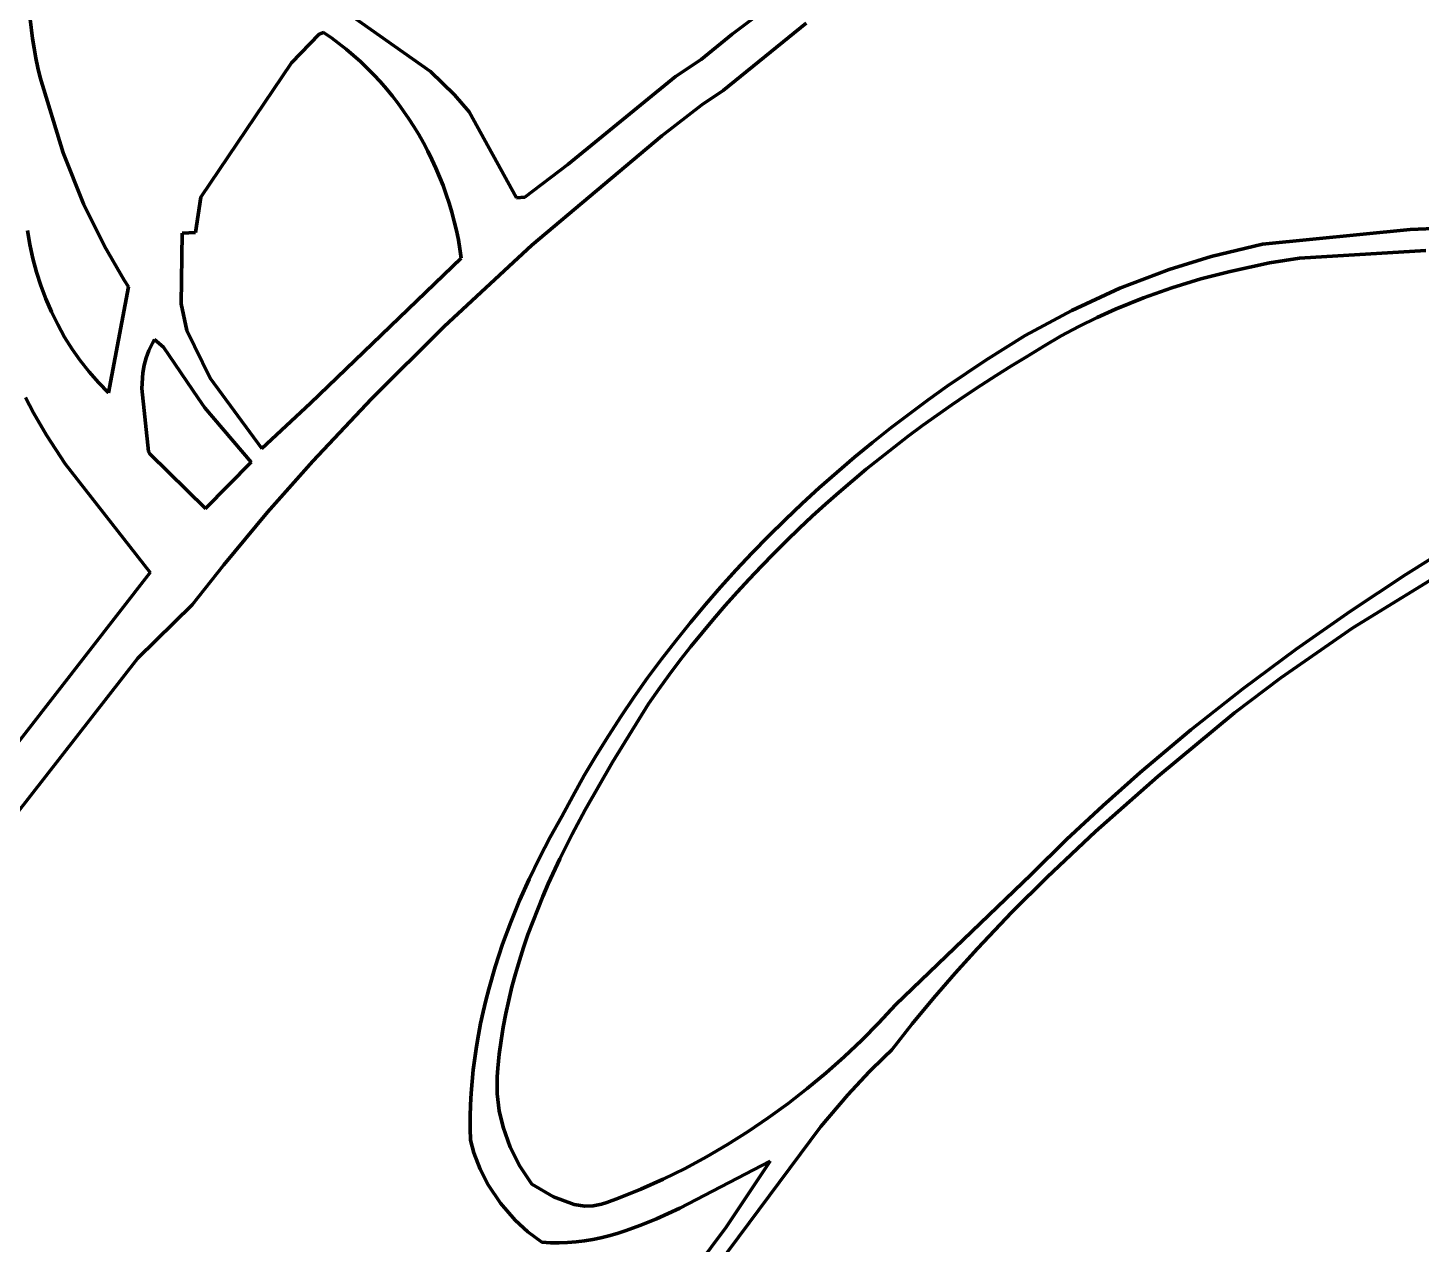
# Model space of a CAD drawing. Header units: millimetres. Extents: x 0 to 15.3, y 0 to 17.7.
# Drawn here: x 8.912 to 10.827, y 7.259 to 8.929 of the extents above; entities that cross this region are included whole.
import ezdxf

# ---------------------------------------------------------------- set-up
doc = ezdxf.new("R2010")
doc.units = ezdxf.units.MM
doc.layers.add('color#0a0a0aff', color=7, linetype='CONTINUOUS', lineweight=100)
doc.layers.add('color#ffffffff', color=7, linetype='CONTINUOUS', lineweight=100)

msp = doc.modelspace()

# ---------------------------------------------------------------- linework, layer by layer
at = {"layer": 'color#0a0a0aff'}
for p, q in [((8.9189, 8.9142), (8.9158, 8.941)), ((9.3467, 8.9528), (9.4658, 8.8689)), ((9.8804, 8.9201), (9.9243, 8.9532)), ((9.3188, 8.9225), (9.3126, 8.9204)), ((9.3295, 8.9152), (9.3188, 8.9225)), ((9.9821, 8.9354), (9.8678, 8.8431)), ((8.921, 8.9009), (8.9189, 8.9142)), ((9.3126, 8.9204), (9.2748, 8.8808)), ((9.3399, 8.9075), (9.3295, 8.9152)), ((9.35, 8.8995), (9.3399, 8.9075)), ((9.8375, 8.8856), (9.8804, 8.9201)), ((8.9234, 8.8875), (8.921, 8.9009)), ((8.9261, 8.8742), (8.9234, 8.8875)), ((9.3599, 8.8912), (9.35, 8.8995)), ((9.3695, 8.8826), (9.3599, 8.8912)), ((9.8022, 8.862), (9.8375, 8.8856)), ((8.9292, 8.8609), (8.9261, 8.8742)), ((9.2748, 8.8808), (9.1501, 8.6964)), ((9.3788, 8.8737), (9.3695, 8.8826)), ((9.3878, 8.8645), (9.3788, 8.8737)), ((9.3966, 8.8551), (9.3878, 8.8645)), ((9.4658, 8.8689), (9.4989, 8.8371)), ((8.9609, 8.7575), (8.9292, 8.8609)), ((9.4051, 8.8454), (9.3966, 8.8551)), ((9.4133, 8.8354), (9.4051, 8.8454)), ((9.6546, 8.7411), (9.8022, 8.862)), ((9.4212, 8.8252), (9.4133, 8.8354)), ((9.4989, 8.8371), (9.5189, 8.8136)), ((9.8678, 8.8431), (9.8388, 8.8235)), ((9.4288, 8.8148), (9.4212, 8.8252)), ((9.4361, 8.8042), (9.4288, 8.8148)), ((9.5189, 8.8136), (9.5841, 8.6955)), ((9.8388, 8.8235), (9.7834, 8.7808)), ((9.443, 8.7933), (9.4361, 8.8042)), ((9.4497, 8.7823), (9.443, 8.7933)), ((9.4561, 8.7711), (9.4497, 8.7823)), ((9.4621, 8.7596), (9.4561, 8.7711)), ((9.7834, 8.7808), (9.6049, 8.6306)), ((8.989, 8.6872), (8.9609, 8.7575)), ((9.4678, 8.7481), (9.4621, 8.7596)), ((9.4732, 8.7363), (9.4678, 8.7481)), ((9.4783, 8.7245), (9.4732, 8.7363)), ((9.5954, 8.6964), (9.6546, 8.7411)), ((9.483, 8.7124), (9.4783, 8.7245)), ((9.4874, 8.7003), (9.483, 8.7124)), ((9.1501, 8.6964), (9.143, 8.648)), ((9.4914, 8.688), (9.4874, 8.7003)), ((9.5841, 8.6955), (9.5954, 8.6964)), ((9.0177, 8.629), (8.989, 8.6872)), ((9.4951, 8.6757), (9.4914, 8.688)), ((9.4984, 8.6632), (9.4951, 8.6757)), ((9.5014, 8.6507), (9.4984, 8.6632)), ((10.8119, 8.6521), (10.8555, 8.6537)), ((8.9122, 8.6508), (8.9154, 8.6315)), ((9.1245, 8.6471), (9.1231, 8.5498)), ((9.143, 8.648), (9.1245, 8.6471)), ((9.504, 8.638), (9.5014, 8.6507)), ((9.5062, 8.6254), (9.504, 8.638)), ((10.6092, 8.6317), (10.8119, 8.6521)), ((8.9154, 8.6315), (8.9195, 8.6124)), ((9.045, 8.5824), (9.0177, 8.629)), ((9.6049, 8.6306), (9.4845, 8.519)), ((9.5081, 8.6126), (9.5062, 8.6254)), ((10.5386, 8.6149), (10.5974, 8.6293)), ((10.5974, 8.6293), (10.6092, 8.6317)), ((10.8336, 8.6232), (10.6597, 8.6129)), ((8.9195, 8.6124), (8.9245, 8.5935)), ((9.3009, 8.4136), (9.5081, 8.6126)), ((10.4129, 8.5713), (10.4808, 8.597)), ((10.4808, 8.597), (10.5386, 8.6149)), ((10.6188, 8.6061), (10.5646, 8.5946)), ((10.6597, 8.6129), (10.6188, 8.6061)), ((8.9245, 8.5935), (8.9304, 8.575)), ((9.0509, 8.5733), (9.045, 8.5824)), ((10.5243, 8.5841), (10.4846, 8.5719)), ((10.5646, 8.5946), (10.5243, 8.5841)), ((8.9304, 8.575), (8.9372, 8.5567)), ((9.0231, 8.4278), (9.0509, 8.5733)), ((10.3469, 8.541), (10.4129, 8.5713)), ((10.4454, 8.5581), (10.4068, 8.5425)), ((10.4846, 8.5719), (10.4454, 8.5581)), ((8.9372, 8.5567), (8.9449, 8.5389)), ((8.9449, 8.5389), (8.9535, 8.5214)), ((9.1231, 8.5498), (9.1307, 8.5135)), ((10.283, 8.5065), (10.3469, 8.541)), ((10.4068, 8.5425), (10.3816, 8.5311)), ((8.9535, 8.5214), (8.9629, 8.5044)), ((10.3816, 8.5311), (10.3568, 8.5189)), ((8.9629, 8.5044), (8.9732, 8.4879)), ((9.0866, 8.5008), (9.0837, 8.4959)), ((9.0989, 8.4903), (9.0866, 8.5008)), ((9.1307, 8.5135), (9.1628, 8.4479)), ((9.4845, 8.519), (9.3845, 8.4196)), ((10.2557, 8.4897), (10.283, 8.5065)), ((10.3323, 8.5058), (10.3084, 8.4919)), ((10.3568, 8.5189), (10.3323, 8.5058)), ((8.9732, 8.4879), (8.9844, 8.472)), ((9.0789, 8.4861), (9.0751, 8.476)), ((9.0837, 8.4959), (9.0789, 8.4861)), ((9.1463, 8.4203), (9.0989, 8.4903)), ((10.2288, 8.4725), (10.2557, 8.4897)), ((10.3084, 8.4919), (10.2849, 8.4772)), ((8.9844, 8.472), (8.9965, 8.4566)), ((9.0724, 8.4657), (9.0705, 8.4552)), ((9.0751, 8.476), (9.0724, 8.4657)), ((10.2021, 8.4548), (10.2288, 8.4725)), ((10.264, 8.4646), (10.2432, 8.4516)), ((10.2849, 8.4772), (10.264, 8.4646)), ((8.9965, 8.4566), (9.0094, 8.4419)), ((9.0705, 8.4552), (9.069, 8.4338)), ((9.1628, 8.4479), (9.2338, 8.3515)), ((10.1757, 8.4367), (10.2021, 8.4548)), ((10.2432, 8.4516), (10.2226, 8.4384)), ((9.0094, 8.4419), (9.0231, 8.4278)), ((9.069, 8.4338), (9.0781, 8.3473)), ((10.1496, 8.4181), (10.1757, 8.4367)), ((10.2021, 8.4249), (10.1819, 8.4111)), ((10.2226, 8.4384), (10.2021, 8.4249)), ((8.9202, 8.4002), (8.9094, 8.4213)), ((9.1556, 8.4073), (9.1463, 8.4203)), ((9.2191, 8.3326), (9.1556, 8.4073)), ((9.2338, 8.3515), (9.3009, 8.4136)), ((9.3845, 8.4196), (9.3041, 8.3341)), ((10.1238, 8.3991), (10.1496, 8.4181)), ((10.1819, 8.4111), (10.1618, 8.3971)), ((8.9379, 8.3696), (8.9202, 8.4002)), ((10.0984, 8.3796), (10.1238, 8.3991)), ((10.1618, 8.3971), (10.1419, 8.3828)), ((8.9638, 8.33), (8.9379, 8.3696)), ((10.0732, 8.3597), (10.0984, 8.3796)), ((10.1222, 8.3682), (10.1027, 8.3533)), ((10.1419, 8.3828), (10.1222, 8.3682)), ((9.0781, 8.3473), (9.0801, 8.3441)), ((10.0485, 8.3393), (10.0732, 8.3597)), ((10.1027, 8.3533), (10.0834, 8.3381)), ((9.0806, 8.1808), (8.9638, 8.33)), ((9.0801, 8.3441), (9.1566, 8.2688)), ((9.1566, 8.2688), (9.2191, 8.3326)), ((9.3041, 8.3341), (9.2419, 8.2637)), ((10.024, 8.3185), (10.0485, 8.3393)), ((10.0834, 8.3381), (10.0644, 8.3227)), ((10, 8.2973), (10.024, 8.3185)), ((10.0644, 8.3227), (10.0455, 8.307)), ((9.9764, 8.2756), (10, 8.2973)), ((10.0269, 8.291), (10.0085, 8.2748)), ((10.0455, 8.307), (10.0269, 8.291)), ((11.057, 8.3044), (10.7329, 8.1051)), ((9.9531, 8.2535), (9.9764, 8.2756)), ((10.0085, 8.2748), (9.9904, 8.2583)), ((10.806, 8.1781), (10.9694, 8.2817)), ((9.2419, 8.2637), (9.1817, 8.1917)), ((9.9303, 8.231), (9.9531, 8.2535)), ((9.9904, 8.2583), (9.9725, 8.2416)), ((9.9725, 8.2416), (9.9548, 8.2246)), ((9.9079, 8.2081), (9.9303, 8.231)), ((9.9548, 8.2246), (9.9375, 8.2073)), ((9.8859, 8.1847), (9.9079, 8.2081)), ((9.9375, 8.2073), (9.9204, 8.1898)), ((8.7826, 7.7984), (9.0806, 8.1808)), ((9.1817, 8.1917), (9.1381, 8.1365)), ((9.8644, 8.161), (9.8859, 8.1847)), ((9.9204, 8.1898), (9.9035, 8.172)), ((10.7299, 8.1279), (10.806, 8.1781)), ((9.8434, 8.1368), (9.8644, 8.161)), ((9.9035, 8.172), (9.8869, 8.1539)), ((9.1381, 8.1365), (9.0634, 8.0632)), ((9.8228, 8.1123), (9.8434, 8.1368)), ((9.8869, 8.1539), (9.8707, 8.1356)), ((9.8707, 8.1356), (9.8547, 8.1171)), ((10.6552, 8.0757), (10.7299, 8.1279)), ((9.8027, 8.0873), (9.8228, 8.1123)), ((9.839, 8.0983), (9.8236, 8.0792)), ((9.8547, 8.1171), (9.839, 8.0983)), ((10.7329, 8.1051), (10.6343, 8.0365)), ((9.7832, 8.062), (9.8027, 8.0873)), ((9.8236, 8.0792), (9.8085, 8.0599)), ((9.0634, 8.0632), (8.8737, 7.8202)), ((9.7641, 8.0363), (9.7832, 8.062)), ((10.5821, 8.0213), (10.6552, 8.0757)), ((9.8085, 8.0599), (9.7937, 8.0404)), ((9.7456, 8.0102), (9.7641, 8.0363)), ((9.7937, 8.0404), (9.7793, 8.0206)), ((10.6343, 8.0365), (10.5703, 7.9883)), ((9.7276, 7.9837), (9.7456, 8.0102)), ((9.7793, 8.0206), (9.7651, 8.0006)), ((10.5106, 7.9648), (10.5821, 8.0213)), ((9.7101, 7.9568), (9.7276, 7.9837)), ((9.7651, 8.0006), (9.7157, 7.9206)), ((10.5703, 7.9883), (10.465, 7.9009)), ((10.4409, 7.9062), (10.5106, 7.9648)), ((9.6933, 7.9296), (9.7101, 7.9568)), ((9.677, 7.902), (9.6933, 7.9296)), ((9.7157, 7.9206), (9.6781, 7.855)), ((9.6613, 7.874), (9.677, 7.902)), ((10.465, 7.9009), (10.3794, 7.8253)), ((10.3898, 7.8607), (10.4409, 7.9062)), ((9.6462, 7.8457), (9.6613, 7.874)), ((9.6781, 7.855), (9.6603, 7.8216)), ((10.3398, 7.8141), (10.3898, 7.8607)), ((9.6304, 7.8176), (9.6462, 7.8457)), ((9.6155, 7.789), (9.6304, 7.8176)), ((9.6603, 7.8216), (9.6435, 7.7878)), ((10.291, 7.7662), (10.3398, 7.8141)), ((10.3794, 7.8253), (10.3129, 7.7627)), ((9.6013, 7.76), (9.6155, 7.789)), ((9.6435, 7.7878), (9.6276, 7.7535)), ((9.5881, 7.7305), (9.6013, 7.76)), ((10.1048, 7.5873), (10.291, 7.7662)), ((10.3129, 7.7627), (10.2644, 7.7144)), ((9.6202, 7.7362), (9.613, 7.7188)), ((9.6276, 7.7535), (9.6202, 7.7362)), ((9.5759, 7.7006), (9.5881, 7.7305)), ((9.613, 7.7188), (9.6062, 7.7013)), ((9.5647, 7.6703), (9.5759, 7.7006)), ((9.6062, 7.7013), (9.5997, 7.6837)), ((10.2644, 7.7144), (10.2173, 7.6648)), ((9.5997, 7.6837), (9.5936, 7.6659)), ((9.5546, 7.6396), (9.5647, 7.6703)), ((9.5936, 7.6659), (9.5879, 7.648)), ((10.2173, 7.6648), (10.1867, 7.6309)), ((9.5457, 7.6087), (9.5546, 7.6396)), ((9.5879, 7.648), (9.5825, 7.63)), ((9.5825, 7.63), (9.5777, 7.6119)), ((10.1867, 7.6309), (10.1569, 7.5964)), ((9.5417, 7.5931), (9.5457, 7.6087)), ((9.5777, 7.6119), (9.5732, 7.5936)), ((9.538, 7.5774), (9.5417, 7.5931)), ((9.5732, 7.5936), (9.5692, 7.5753)), ((10.082, 7.5627), (10.1048, 7.5873)), ((10.1569, 7.5964), (10.1278, 7.5613)), ((9.5346, 7.5617), (9.538, 7.5774)), ((9.5692, 7.5753), (9.5657, 7.5567)), ((10.0585, 7.5389), (10.082, 7.5627)), ((9.5289, 7.53), (9.5316, 7.5459)), ((9.5316, 7.5459), (9.5346, 7.5617)), ((9.5657, 7.5567), (9.5627, 7.5381)), ((10.1278, 7.5613), (10.0996, 7.5254)), ((9.5265, 7.5141), (9.5289, 7.53)), ((9.5627, 7.5381), (9.5602, 7.5193)), ((10.0342, 7.5159), (10.0585, 7.5389)), ((10.0996, 7.5254), (10.0891, 7.5155)), ((9.5245, 7.4981), (9.5265, 7.5141)), ((9.5602, 7.5193), (9.5583, 7.5004)), ((10.0092, 7.4936), (10.0342, 7.5159)), ((10.0891, 7.5155), (10.0686, 7.4951)), ((9.5229, 7.4821), (9.5245, 7.4981)), ((9.5583, 7.5004), (9.5574, 7.4885)), ((9.5574, 7.4885), (9.5575, 7.4649)), ((9.9834, 7.4722), (10.0092, 7.4936)), ((10.0686, 7.4951), (10.0392, 7.4636)), ((9.5216, 7.466), (9.5229, 7.4821)), ((9.957, 7.4516), (9.9834, 7.4722)), ((9.5203, 7.4337), (9.5208, 7.4499)), ((9.5208, 7.4499), (9.5216, 7.466)), ((9.5575, 7.4649), (9.5602, 7.4417)), ((9.9299, 7.4319), (9.957, 7.4516)), ((10.0392, 7.4636), (10.0019, 7.42)), ((9.5202, 7.4175), (9.5203, 7.4337)), ((9.5602, 7.4417), (9.5654, 7.419)), ((9.9022, 7.4131), (9.9299, 7.4319)), ((9.5205, 7.4013), (9.5202, 7.4175)), ((9.5654, 7.419), (9.5752, 7.3915)), ((10.0019, 7.42), (9.8388, 7.2009)), ((9.8739, 7.3953), (9.9022, 7.4131)), ((9.5253, 7.3839), (9.5205, 7.4013)), ((9.5752, 7.3915), (9.5885, 7.3655)), ((9.845, 7.3785), (9.8739, 7.3953)), ((9.534, 7.3614), (9.5253, 7.3839)), ((9.9326, 7.3725), (9.8083, 7.308)), ((9.8155, 7.3626), (9.845, 7.3785)), ((9.872, 7.2819), (9.9326, 7.3725)), ((9.5451, 7.3398), (9.534, 7.3614)), ((9.5885, 7.3655), (9.6052, 7.341)), ((9.7855, 7.3479), (9.8155, 7.3626)), ((9.562, 7.3146), (9.5451, 7.3398)), ((9.6052, 7.341), (9.6347, 7.3234)), ((9.7239, 7.3217), (9.7549, 7.3342)), ((9.7549, 7.3342), (9.7855, 7.3479)), ((9.5819, 7.2916), (9.562, 7.3146)), ((9.6347, 7.3234), (9.6631, 7.3128)), ((9.7005, 7.3133), (9.7082, 7.3158)), ((9.7082, 7.3158), (9.7239, 7.3217)), ((9.6631, 7.3128), (9.6778, 7.3108)), ((9.6778, 7.3108), (9.6891, 7.3111)), ((9.6891, 7.3111), (9.7005, 7.3133)), ((9.8083, 7.308), (9.7765, 7.2932)), ((9.5997, 7.2754), (9.5819, 7.2916)), ((9.6189, 7.2612), (9.5997, 7.2754)), ((9.7331, 7.2766), (9.7221, 7.2732)), ((9.7549, 7.2844), (9.7331, 7.2766)), ((9.7765, 7.2932), (9.7549, 7.2844)), ((9.8304, 7.2262), (9.872, 7.2819)), ((9.6308, 7.2605), (9.6189, 7.2612)), ((9.6425, 7.2605), (9.6308, 7.2605)), ((9.6542, 7.2609), (9.6425, 7.2605)), ((9.6658, 7.2618), (9.6542, 7.2609)), ((9.6772, 7.2633), (9.6658, 7.2618)), ((9.6886, 7.2651), (9.6772, 7.2633)), ((9.6999, 7.2674), (9.6886, 7.2651)), ((9.711, 7.2701), (9.6999, 7.2674)), ((9.7221, 7.2732), (9.711, 7.2701))]:
    msp.add_line(p, q, dxfattribs=at)
at = {"layer": 'color#ffffffff'}
for p, q in [((8.9158, 8.941), (8.9189, 8.9142)), ((9.4658, 8.8689), (9.3467, 8.9528)), ((9.9243, 8.9532), (9.8804, 8.9201)), ((9.3126, 8.9204), (9.3188, 8.9225)), ((9.3188, 8.9225), (9.3295, 8.9152)), ((9.8678, 8.8431), (9.9821, 8.9354)), ((8.9189, 8.9142), (8.921, 8.9009)), ((9.2748, 8.8808), (9.3126, 8.9204)), ((9.3295, 8.9152), (9.3399, 8.9075)), ((9.3399, 8.9075), (9.35, 8.8995)), ((9.8804, 8.9201), (9.8375, 8.8856)), ((8.921, 8.9009), (8.9234, 8.8875)), ((8.9234, 8.8875), (8.9261, 8.8742)), ((9.35, 8.8995), (9.3599, 8.8912)), ((9.3599, 8.8912), (9.3695, 8.8826)), ((9.8375, 8.8856), (9.8022, 8.862)), ((8.9261, 8.8742), (8.9292, 8.8609)), ((9.1501, 8.6964), (9.2748, 8.8808)), ((9.3695, 8.8826), (9.3788, 8.8737)), ((9.3788, 8.8737), (9.3878, 8.8645)), ((9.3878, 8.8645), (9.3966, 8.8551)), ((9.4989, 8.8371), (9.4658, 8.8689)), ((8.9292, 8.8609), (8.9609, 8.7575)), ((9.3966, 8.8551), (9.4051, 8.8454)), ((9.4051, 8.8454), (9.4133, 8.8354)), ((9.8022, 8.862), (9.6546, 8.7411)), ((9.4133, 8.8354), (9.4212, 8.8252)), ((9.5189, 8.8136), (9.4989, 8.8371)), ((9.8388, 8.8235), (9.8678, 8.8431)), ((9.4212, 8.8252), (9.4288, 8.8148)), ((9.4288, 8.8148), (9.4361, 8.8042)), ((9.5841, 8.6955), (9.5189, 8.8136)), ((9.7834, 8.7808), (9.8388, 8.8235)), ((9.4361, 8.8042), (9.443, 8.7933)), ((9.443, 8.7933), (9.4497, 8.7823)), ((9.4497, 8.7823), (9.4561, 8.7711)), ((9.4561, 8.7711), (9.4621, 8.7596)), ((9.6049, 8.6306), (9.7834, 8.7808)), ((8.9609, 8.7575), (8.989, 8.6872)), ((9.4621, 8.7596), (9.4678, 8.7481)), ((9.4678, 8.7481), (9.4732, 8.7363)), ((9.4732, 8.7363), (9.4783, 8.7245)), ((9.6546, 8.7411), (9.5954, 8.6964)), ((9.4783, 8.7245), (9.483, 8.7124)), ((9.483, 8.7124), (9.4874, 8.7003)), ((9.143, 8.648), (9.1501, 8.6964)), ((9.4874, 8.7003), (9.4914, 8.688)), ((9.5954, 8.6964), (9.5841, 8.6955)), ((8.989, 8.6872), (9.0177, 8.629)), ((9.4914, 8.688), (9.4951, 8.6757)), ((9.4951, 8.6757), (9.4984, 8.6632)), ((9.4984, 8.6632), (9.5014, 8.6507)), ((10.8555, 8.6537), (10.8119, 8.6521)), ((8.9154, 8.6315), (8.9122, 8.6508)), ((9.1231, 8.5498), (9.1245, 8.6471)), ((9.1245, 8.6471), (9.143, 8.648)), ((9.5014, 8.6507), (9.504, 8.638)), ((9.504, 8.638), (9.5062, 8.6254)), ((10.8119, 8.6521), (10.6092, 8.6317)), ((8.9195, 8.6124), (8.9154, 8.6315)), ((9.0177, 8.629), (9.045, 8.5824)), ((9.4845, 8.519), (9.6049, 8.6306)), ((9.5062, 8.6254), (9.5081, 8.6126)), ((10.5974, 8.6293), (10.5386, 8.6149)), ((10.6092, 8.6317), (10.5974, 8.6293)), ((10.6597, 8.6129), (10.8336, 8.6232)), ((8.9245, 8.5935), (8.9195, 8.6124)), ((9.5081, 8.6126), (9.3009, 8.4136)), ((10.4808, 8.597), (10.4129, 8.5713)), ((10.5386, 8.6149), (10.4808, 8.597)), ((10.5646, 8.5946), (10.6188, 8.6061)), ((10.6188, 8.6061), (10.6597, 8.6129)), ((8.9304, 8.575), (8.9245, 8.5935)), ((9.045, 8.5824), (9.0509, 8.5733)), ((10.4846, 8.5719), (10.5243, 8.5841)), ((10.5243, 8.5841), (10.5646, 8.5946)), ((8.9372, 8.5567), (8.9304, 8.575)), ((9.0509, 8.5733), (9.0231, 8.4278)), ((10.4129, 8.5713), (10.3469, 8.541)), ((10.4068, 8.5425), (10.4454, 8.5581)), ((10.4454, 8.5581), (10.4846, 8.5719)), ((8.9449, 8.5389), (8.9372, 8.5567)), ((8.9535, 8.5214), (8.9449, 8.5389)), ((9.1307, 8.5135), (9.1231, 8.5498)), ((10.3469, 8.541), (10.283, 8.5065)), ((10.3816, 8.5311), (10.4068, 8.5425)), ((8.9629, 8.5044), (8.9535, 8.5214)), ((10.3568, 8.5189), (10.3816, 8.5311)), ((8.9732, 8.4879), (8.9629, 8.5044)), ((9.0837, 8.4959), (9.0866, 8.5008)), ((9.0866, 8.5008), (9.0989, 8.4903)), ((9.1628, 8.4479), (9.1307, 8.5135)), ((9.3845, 8.4196), (9.4845, 8.519)), ((10.283, 8.5065), (10.2557, 8.4897)), ((10.3084, 8.4919), (10.3323, 8.5058)), ((10.3323, 8.5058), (10.3568, 8.5189)), ((8.9844, 8.472), (8.9732, 8.4879)), ((9.0751, 8.476), (9.0789, 8.4861)), ((9.0789, 8.4861), (9.0837, 8.4959)), ((9.0989, 8.4903), (9.1463, 8.4203)), ((10.2557, 8.4897), (10.2288, 8.4725)), ((10.2849, 8.4772), (10.3084, 8.4919)), ((8.9965, 8.4566), (8.9844, 8.472)), ((9.0705, 8.4552), (9.0724, 8.4657)), ((9.0724, 8.4657), (9.0751, 8.476)), ((10.2288, 8.4725), (10.2021, 8.4548)), ((10.2432, 8.4516), (10.264, 8.4646)), ((10.264, 8.4646), (10.2849, 8.4772)), ((9.0094, 8.4419), (8.9965, 8.4566)), ((9.069, 8.4338), (9.0705, 8.4552)), ((9.2338, 8.3515), (9.1628, 8.4479)), ((10.2021, 8.4548), (10.1757, 8.4367)), ((10.2226, 8.4384), (10.2432, 8.4516)), ((9.0231, 8.4278), (9.0094, 8.4419)), ((9.0781, 8.3473), (9.069, 8.4338)), ((10.1757, 8.4367), (10.1496, 8.4181)), ((10.1819, 8.4111), (10.2021, 8.4249)), ((10.2021, 8.4249), (10.2226, 8.4384)), ((8.9094, 8.4213), (8.9202, 8.4002)), ((9.1463, 8.4203), (9.1556, 8.4073)), ((9.1556, 8.4073), (9.2191, 8.3326)), ((9.3009, 8.4136), (9.2338, 8.3515)), ((9.3041, 8.3341), (9.3845, 8.4196)), ((10.1496, 8.4181), (10.1238, 8.3991)), ((10.1618, 8.3971), (10.1819, 8.4111)), ((8.9202, 8.4002), (8.9379, 8.3696)), ((10.1238, 8.3991), (10.0984, 8.3796)), ((10.1419, 8.3828), (10.1618, 8.3971)), ((8.9379, 8.3696), (8.9638, 8.33)), ((10.0984, 8.3796), (10.0732, 8.3597)), ((10.1027, 8.3533), (10.1222, 8.3682)), ((10.1222, 8.3682), (10.1419, 8.3828)), ((9.0801, 8.3441), (9.0781, 8.3473)), ((10.0732, 8.3597), (10.0485, 8.3393)), ((10.0834, 8.3381), (10.1027, 8.3533)), ((8.9638, 8.33), (9.0806, 8.1808)), ((9.1566, 8.2688), (9.0801, 8.3441)), ((9.2191, 8.3326), (9.1566, 8.2688)), ((9.2419, 8.2637), (9.3041, 8.3341)), ((10.0485, 8.3393), (10.024, 8.3185)), ((10.0644, 8.3227), (10.0834, 8.3381)), ((10.024, 8.3185), (10, 8.2973)), ((10.0455, 8.307), (10.0644, 8.3227)), ((10, 8.2973), (9.9764, 8.2756)), ((10.0085, 8.2748), (10.0269, 8.291)), ((10.0269, 8.291), (10.0455, 8.307)), ((10.7329, 8.1051), (11.057, 8.3044)), ((9.9764, 8.2756), (9.9531, 8.2535)), ((9.9904, 8.2583), (10.0085, 8.2748)), ((10.9694, 8.2817), (10.806, 8.1781)), ((9.1817, 8.1917), (9.2419, 8.2637)), ((9.9531, 8.2535), (9.9303, 8.231)), ((9.9725, 8.2416), (9.9904, 8.2583)), ((9.9548, 8.2246), (9.9725, 8.2416)), ((9.9303, 8.231), (9.9079, 8.2081)), ((9.9375, 8.2073), (9.9548, 8.2246)), ((9.9079, 8.2081), (9.8859, 8.1847)), ((9.9204, 8.1898), (9.9375, 8.2073)), ((9.0806, 8.1808), (8.7826, 7.7984)), ((9.1381, 8.1365), (9.1817, 8.1917)), ((9.8859, 8.1847), (9.8644, 8.161)), ((9.9035, 8.172), (9.9204, 8.1898)), ((10.806, 8.1781), (10.7299, 8.1279)), ((9.8644, 8.161), (9.8434, 8.1368)), ((9.8869, 8.1539), (9.9035, 8.172)), ((9.0634, 8.0632), (9.1381, 8.1365)), ((9.8434, 8.1368), (9.8228, 8.1123)), ((9.8707, 8.1356), (9.8869, 8.1539)), ((9.8547, 8.1171), (9.8707, 8.1356)), ((10.7299, 8.1279), (10.6552, 8.0757)), ((9.8228, 8.1123), (9.8027, 8.0873)), ((9.8236, 8.0792), (9.839, 8.0983)), ((9.839, 8.0983), (9.8547, 8.1171)), ((10.6343, 8.0365), (10.7329, 8.1051)), ((9.8027, 8.0873), (9.7832, 8.062)), ((9.8085, 8.0599), (9.8236, 8.0792)), ((8.8737, 7.8202), (9.0634, 8.0632)), ((9.7832, 8.062), (9.7641, 8.0363)), ((10.6552, 8.0757), (10.5821, 8.0213)), ((9.7937, 8.0404), (9.8085, 8.0599)), ((9.7641, 8.0363), (9.7456, 8.0102)), ((9.7793, 8.0206), (9.7937, 8.0404)), ((10.5703, 7.9883), (10.6343, 8.0365)), ((9.7456, 8.0102), (9.7276, 7.9837)), ((9.7651, 8.0006), (9.7793, 8.0206)), ((10.5821, 8.0213), (10.5106, 7.9648)), ((9.7276, 7.9837), (9.7101, 7.9568)), ((9.7157, 7.9206), (9.7651, 8.0006)), ((10.465, 7.9009), (10.5703, 7.9883)), ((10.5106, 7.9648), (10.4409, 7.9062)), ((9.7101, 7.9568), (9.6933, 7.9296)), ((9.6933, 7.9296), (9.677, 7.902)), ((9.6781, 7.855), (9.7157, 7.9206)), ((9.677, 7.902), (9.6613, 7.874)), ((10.3794, 7.8253), (10.465, 7.9009)), ((10.4409, 7.9062), (10.3898, 7.8607)), ((9.6613, 7.874), (9.6462, 7.8457)), ((9.6603, 7.8216), (9.6781, 7.855)), ((10.3898, 7.8607), (10.3398, 7.8141)), ((9.6462, 7.8457), (9.6304, 7.8176)), ((9.6304, 7.8176), (9.6155, 7.789)), ((9.6435, 7.7878), (9.6603, 7.8216)), ((10.3398, 7.8141), (10.291, 7.7662)), ((10.3129, 7.7627), (10.3794, 7.8253)), ((9.6155, 7.789), (9.6013, 7.76)), ((9.6276, 7.7535), (9.6435, 7.7878)), ((9.6013, 7.76), (9.5881, 7.7305)), ((10.291, 7.7662), (10.1048, 7.5873)), ((10.2644, 7.7144), (10.3129, 7.7627)), ((9.613, 7.7188), (9.6202, 7.7362)), ((9.6202, 7.7362), (9.6276, 7.7535)), ((9.5881, 7.7305), (9.5759, 7.7006)), ((9.6062, 7.7013), (9.613, 7.7188)), ((9.5759, 7.7006), (9.5647, 7.6703)), ((9.5997, 7.6837), (9.6062, 7.7013)), ((10.2173, 7.6648), (10.2644, 7.7144)), ((9.5936, 7.6659), (9.5997, 7.6837)), ((9.5647, 7.6703), (9.5546, 7.6396)), ((9.5879, 7.648), (9.5936, 7.6659)), ((10.1867, 7.6309), (10.2173, 7.6648)), ((9.5546, 7.6396), (9.5457, 7.6087)), ((9.5825, 7.63), (9.5879, 7.648)), ((9.5777, 7.6119), (9.5825, 7.63)), ((10.1569, 7.5964), (10.1867, 7.6309)), ((9.5457, 7.6087), (9.5417, 7.5931)), ((9.5732, 7.5936), (9.5777, 7.6119)), ((9.5417, 7.5931), (9.538, 7.5774)), ((9.5692, 7.5753), (9.5732, 7.5936)), ((10.1048, 7.5873), (10.082, 7.5627)), ((10.1278, 7.5613), (10.1569, 7.5964)), ((9.538, 7.5774), (9.5346, 7.5617)), ((9.5657, 7.5567), (9.5692, 7.5753)), ((10.082, 7.5627), (10.0585, 7.5389)), ((9.5316, 7.5459), (9.5289, 7.53)), ((9.5346, 7.5617), (9.5316, 7.5459)), ((9.5627, 7.5381), (9.5657, 7.5567)), ((10.0996, 7.5254), (10.1278, 7.5613)), ((9.5289, 7.53), (9.5265, 7.5141)), ((9.5602, 7.5193), (9.5627, 7.5381)), ((10.0585, 7.5389), (10.0342, 7.5159)), ((10.0891, 7.5155), (10.0996, 7.5254)), ((9.5265, 7.5141), (9.5245, 7.4981)), ((9.5583, 7.5004), (9.5602, 7.5193)), ((10.0342, 7.5159), (10.0092, 7.4936)), ((10.0686, 7.4951), (10.0891, 7.5155)), ((9.5245, 7.4981), (9.5229, 7.4821)), ((9.5574, 7.4885), (9.5583, 7.5004)), ((9.5575, 7.4649), (9.5574, 7.4885)), ((10.0092, 7.4936), (9.9834, 7.4722)), ((10.0392, 7.4636), (10.0686, 7.4951)), ((9.5229, 7.4821), (9.5216, 7.466)), ((9.9834, 7.4722), (9.957, 7.4516)), ((9.5208, 7.4499), (9.5203, 7.4337)), ((9.5216, 7.466), (9.5208, 7.4499)), ((9.5602, 7.4417), (9.5575, 7.4649)), ((9.957, 7.4516), (9.9299, 7.4319)), ((10.0019, 7.42), (10.0392, 7.4636)), ((9.5203, 7.4337), (9.5202, 7.4175)), ((9.5654, 7.419), (9.5602, 7.4417)), ((9.9299, 7.4319), (9.9022, 7.4131)), ((9.5202, 7.4175), (9.5205, 7.4013)), ((9.5752, 7.3915), (9.5654, 7.419)), ((9.8388, 7.2009), (10.0019, 7.42)), ((9.9022, 7.4131), (9.8739, 7.3953)), ((9.5205, 7.4013), (9.5253, 7.3839)), ((9.5885, 7.3655), (9.5752, 7.3915)), ((9.8739, 7.3953), (9.845, 7.3785)), ((9.5253, 7.3839), (9.534, 7.3614)), ((9.8083, 7.308), (9.9326, 7.3725)), ((9.845, 7.3785), (9.8155, 7.3626)), ((9.9326, 7.3725), (9.872, 7.2819)), ((9.534, 7.3614), (9.5451, 7.3398)), ((9.6052, 7.341), (9.5885, 7.3655)), ((9.8155, 7.3626), (9.7855, 7.3479)), ((9.5451, 7.3398), (9.562, 7.3146)), ((9.6347, 7.3234), (9.6052, 7.341)), ((9.7549, 7.3342), (9.7239, 7.3217)), ((9.7855, 7.3479), (9.7549, 7.3342)), ((9.562, 7.3146), (9.5819, 7.2916)), ((9.6631, 7.3128), (9.6347, 7.3234)), ((9.7082, 7.3158), (9.7005, 7.3133)), ((9.7239, 7.3217), (9.7082, 7.3158)), ((9.6778, 7.3108), (9.6631, 7.3128)), ((9.6891, 7.3111), (9.6778, 7.3108)), ((9.7005, 7.3133), (9.6891, 7.3111)), ((9.7765, 7.2932), (9.8083, 7.308)), ((9.5819, 7.2916), (9.5997, 7.2754)), ((9.5997, 7.2754), (9.6189, 7.2612)), ((9.7221, 7.2732), (9.7331, 7.2766)), ((9.7331, 7.2766), (9.7549, 7.2844)), ((9.7549, 7.2844), (9.7765, 7.2932)), ((9.872, 7.2819), (9.8304, 7.2262)), ((9.6189, 7.2612), (9.6308, 7.2605)), ((9.6308, 7.2605), (9.6425, 7.2605)), ((9.6425, 7.2605), (9.6542, 7.2609)), ((9.6542, 7.2609), (9.6658, 7.2618)), ((9.6658, 7.2618), (9.6772, 7.2633)), ((9.6772, 7.2633), (9.6886, 7.2651)), ((9.6886, 7.2651), (9.6999, 7.2674)), ((9.6999, 7.2674), (9.711, 7.2701)), ((9.711, 7.2701), (9.7221, 7.2732))]:
    msp.add_line(p, q, dxfattribs=at)

doc.saveas('drawing.dxf')
